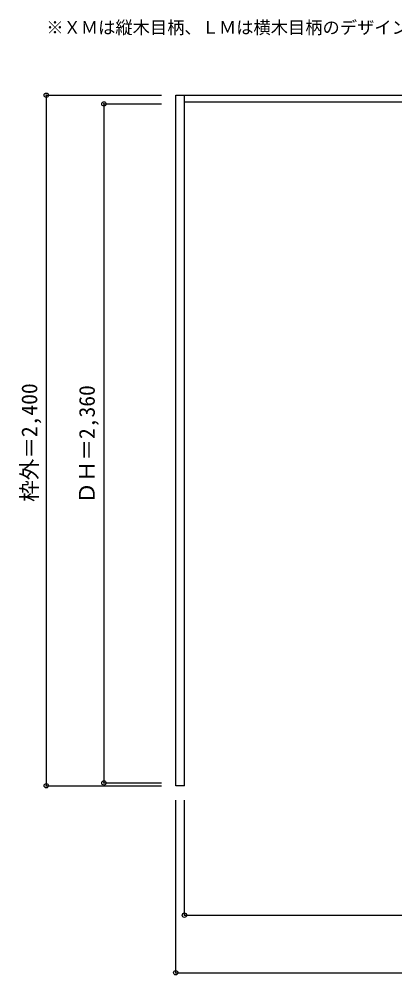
# Model space of a CAD drawing. Units: millimetres, scale not verified. Extents: x -2119 to 1667, y -1783 to 1539.
# Drawn here: x -2119 to -813, y -1783 to 1539 of the extents above; entities that cross this region are included whole.
import ezdxf
from ezdxf.enums import TextEntityAlignment as Align

# ---------------------------------------------------------------- set-up
doc = ezdxf.new("R2010")
doc.units = ezdxf.units.MM
doc.header["$LTSCALE"] = 30
doc.header["$PDMODE"] = 32
doc.header["$PDSIZE"] = 15
doc.linetypes.add('DASHED1', pattern=[1.8, 1.2, -0.6])
for name, color, linetype in [('0-0', 4, 'DASHED1'), ('0-1_寸法', 7, 'Continuous'), ('0-2_文字', 7, 'Continuous')]:
    doc.layers.add(name, color=color, linetype=linetype)
doc.styles.add('ＭＳ ゴシック', font='')
doc.styles.get('ＭＳ ゴシック').set_extended_font_data('MS Gothic')

msp = doc.modelspace()

# ---------------------------------------------------------------- linework, layer by layer
at = {"layer": '0-0', "color": 3, "linetype": 'Continuous'}
for p, q in [((-1574.31, -1125.03), (-1574.31, 1274.97)), ((-1574.31, 1274.97), (1659.69, 1274.97)), ((-1544.31, -1125.03), (-1544.31, 1274.97)), ((-1544.31, 1251.97), (1629.69, 1251.97)), ((-1544.31, -1125.03), (-1574.31, -1125.03))]:
    msp.add_line(p, q, dxfattribs=at)
at = {"layer": '0-1_寸法', "color": 4}
for p, q in [((-2024.31, 1274.97), (-2024.31, -1125.03)), ((-2024.31, 1274.97), (-1624.31, 1274.97)), ((-1824.31, 1244.47), (-1624.31, 1244.47)), ((-1824.31, 1244.47), (-1824.31, -1115.53)), ((-2024.31, -1125.03), (-1624.31, -1125.03)), ((-1824.31, -1115.53), (-1624.31, -1115.53)), ((-1574.31, -1775.03), (-1574.31, -1175.03)), ((-1544.31, -1575.03), (-1544.31, -1175.03)), ((-1544.31, -1575.03), (1629.69, -1575.03)), ((-1574.31, -1775.03), (1659.69, -1775.03))]:
    msp.add_line(p, q, dxfattribs=at)
at = {"layer": '0-1_寸法'}
for p in [(-2024.31, 1274.97), (-1824.31, 1244.47), (-2024.31, -1125.03), (-1824.31, -1115.53), (-1544.31, -1575.03), (-1574.31, -1775.03)]:
    msp.add_point(p, dxfattribs=at)

# ---------------------------------------------------------------- texts
at = {"layer": '0-1_寸法', "style": 'ＭＳ ゴシック'}
for s, p in [('枠外＝2,400', (-2039.31, -138.53)), ('ＤＨ＝2,360', (-1839.31, -145.03))]:
    msp.add_text(s, height=54.99, rotation=90, dxfattribs=at).set_placement(p, align=Align.BOTTOM_LEFT)
at = {"layer": '0-2_文字', "style": 'ＭＳ ゴシック'}
msp.add_text('※ＸＭは縦木目柄、ＬＭは横木目柄のデザインとなります。', height=43.99, dxfattribs=at).set_placement((-2024.31, 1474.97), align=Align.BOTTOM_LEFT)

doc.saveas('drawing.dxf')
